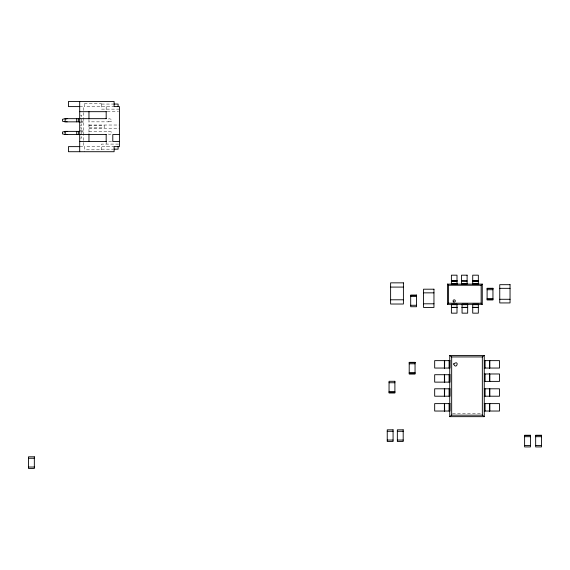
<?xml version="1.0" encoding="UTF-8"?>
<svg xmlns="http://www.w3.org/2000/svg" width="570" height="570" viewBox="0 0 570 570"><rect width="100%" height="100%" fill="white"/><g stroke="black" fill="none" stroke-linecap="round" stroke-linejoin="round"><path stroke-width="0.43" stroke-dasharray="2.85 2.14" d="M108.82 121.845L111.471 121.211L111.471 119.308L108.82 118.667L108.82 121.845L88.963 121.845M84.324 103.419L101.538 103.419M101.538 104.053L114.777 104.053M79.693 106.597L83.669 106.597L83.669 146.633L79.693 146.633M114.777 106.597L84.324 106.597L84.324 102.358M119.415 109.134L101.538 109.134L101.538 102.358M107.231 111.677L118.546 111.677M80.356 115.176L81.681 115.176L81.681 117.798M81.239 121.845L83.006 121.845L83.006 119.465M79.693 122.479L83.669 122.479M88.963 125.022L119.415 125.022M80.356 125.343L81.681 125.343L81.681 118.425M88.963 125.343L104.189 125.343L104.189 127.887L88.963 127.887M80.356 127.887L81.681 127.887L81.681 138.054L80.356 138.054M88.963 128.2L119.415 128.2M79.693 130.744L83.669 130.744M81.239 131.378L83.006 131.378L83.006 132.967M88.963 131.378L108.82 131.378L111.471 132.012L111.471 133.922L108.82 134.556L108.82 131.378M111.585 141.545L106.177 141.545L106.177 146.633M118.56 144.089L101.538 144.089L101.538 149.81L84.324 149.81M114.777 146.633L84.324 146.633L84.324 151.713M101.538 149.176L113.28 149.176M452.544 413.257L480.581 413.257M106.177 106.597L106.177 111.677M88.963 119.365L88.963 134.556"/><path stroke-width="0.85" d="M447.464 304.33L448.583 303.204L481.144 303.204L482.27 304.33L482.27 284.117L447.464 284.117L447.464 304.33L482.27 304.33M447.464 284.117L448.583 285.242L481.144 285.242L482.27 284.117M449.751 355.452L451.668 356.934L482.334 356.934L484.251 355.452L484.251 416.656L449.751 416.656L449.751 355.452L484.251 355.452M449.751 416.656L451.668 415.174L482.334 415.174L484.251 416.656M106.234 118.667L65.13 118.667L62.479 119.308L62.479 121.211L65.13 121.845L80.028 121.845M65.792 118.987L67.118 118.667M80.028 131.378L65.13 131.378L62.479 132.012L62.479 133.922L65.13 134.556L106.234 134.556M64.467 132.012L67.118 131.378M114.114 104.053L118.09 104.053L118.09 106.597M79.693 106.597L68.443 106.597L68.443 101.51L114.114 101.51L114.114 106.597L119.415 106.597L119.415 146.633L114.114 146.633L114.114 151.713L68.443 151.713L68.443 146.633L79.693 146.633M79.693 111.677L106.362 111.677M119.415 134.556L112.796 134.556L112.796 141.545L119.415 141.545M79.693 141.545L106.362 141.545M114.114 149.176L118.09 149.176L118.09 146.633M451.39 280.86L457.005 280.86M472.722 280.86L478.337 280.86M461.493 281.024L467.108 281.024L461.493 280.889M451.39 283.625L457.005 283.625M461.493 283.625L467.108 283.625M472.722 283.625L478.337 283.625M451.39 284.002L457.005 284.002M472.722 284.002L478.337 284.002M390.614 287.088L403.403 287.088M499.748 288.334L510.043 288.334M487.108 288.634L492.95 288.634M487.108 289.731L492.95 289.731M423.539 292.852L433.955 292.852M410.692 295.417L416.528 295.417M410.692 296.514L416.528 296.514M487.108 298.488L492.95 298.488M499.748 299.286L510.043 299.286M487.108 299.585L492.95 299.585M390.614 299.791L403.403 299.791M423.539 303.803L433.955 303.803M451.39 304.708L457.005 304.708M462.056 304.708L467.671 304.708M472.722 304.708L478.337 304.708M410.692 305.271L416.528 305.271M451.39 307.358L457.005 307.308M462.056 307.358L467.671 307.308M472.722 307.308L478.337 307.358M451.39 307.472L457.005 307.472M462.056 307.472L467.671 307.472M472.722 307.472L478.337 307.472M484.251 360.639L499.512 360.639L499.512 368.049L484.251 368.049M409.21 362.698L415.046 362.698M409.21 363.795L415.046 363.795M409.21 372.552L415.046 372.552M409.21 373.649L415.046 373.649M484.251 373.977L499.512 373.977L499.512 381.387L484.251 381.387M389.053 382.755L394.896 382.755M484.251 388.797L499.512 388.797L499.512 396.207L484.251 396.207M389.053 391.512L394.896 391.512M389.053 392.609L394.896 392.609M484.251 403.617L499.512 403.617L499.512 411.034L484.251 411.034M387.244 431.298L393.079 431.298M397.347 431.298L403.19 431.298M524.607 435.608L530.442 435.608M535.665 435.608L541.5 435.608M524.607 436.705L530.442 436.705M535.665 436.705L541.5 436.705M387.244 440.054L393.079 440.054M397.347 440.054L403.19 440.054M524.607 445.462L530.442 445.462M535.665 445.462L541.5 445.462M28.5 458.273L34.335 458.273M28.5 467.03L34.335 467.03M65.792 121.531L67.118 121.845M65.792 134.242L67.118 134.556M489.808 360.639L489.808 368.049M489.808 373.977L489.808 381.387M489.808 388.797L489.808 396.207M489.808 403.617L489.808 411.034M489.616 360.639L489.616 368.049M489.616 373.977L489.616 381.387M489.616 388.797L489.616 396.207M489.616 403.617L489.616 411.034M489.53 360.639L489.53 368.049M489.53 373.977L489.53 381.387M489.53 388.797L489.53 396.207M489.53 403.617L489.53 411.034M485.084 360.639L485.084 368.049M485.084 373.977L485.084 381.387M485.084 388.797L485.084 396.207M485.084 403.617L485.084 411.034M484.443 360.639L484.443 368.049M484.443 373.977L484.443 381.387M484.443 388.797L484.443 396.207M484.443 403.617L484.443 411.034M482.334 356.934L482.334 415.174M481.144 285.242L481.144 303.204M478.337 284.117L478.337 275.175L472.722 275.175L472.722 284.117M457.005 284.117L457.005 275.175L451.39 275.175L451.39 284.117M451.668 356.934L451.668 415.174M449.103 360.639L449.103 368.049M449.103 374.718L449.103 382.128M449.103 388.797L449.103 396.207M449.103 403.617L449.103 411.034M448.583 285.242L448.583 303.204M444.657 360.639L444.579 368.049M444.579 374.718L444.657 382.128M444.657 388.797L444.579 396.207M444.579 403.617L444.657 411.034M444.386 360.639L444.386 368.049M444.386 374.718L444.386 382.128M444.386 388.797L444.386 396.207M444.386 403.617L444.386 411.034M106.177 111.677L106.177 118.667M106.177 134.556L106.177 141.545M88.963 111.677L88.963 118.667M88.963 133.864L88.963 141.545M79.693 101.51L79.693 151.713M78.368 118.667L78.368 121.845M78.368 131.378L78.368 134.556M76.715 118.667L76.715 121.845M76.715 131.378L76.715 134.556M65.13 118.667L65.13 121.845M65.13 131.378L65.13 134.556M453.649 363.959C456.378 370.536 459.912 359.292 453.649 363.959M467.108 275.175L461.493 275.175L461.493 284.002L467.108 284.002L467.108 275.175M457.005 280.974L451.39 280.974L457.005 281.024M478.337 280.974L472.722 280.974L478.337 281.024M403.403 282.848L390.614 282.848L390.614 304.024L403.403 304.024L403.403 282.848M510.043 284.687L499.748 284.687L499.748 302.934L510.043 302.934L510.043 284.687M492.95 288.27L487.108 288.27L487.108 299.948L492.95 299.948L492.95 288.27M433.955 289.197L423.539 289.197L423.539 307.451L433.955 307.451L433.955 289.197M416.528 295.053L410.692 295.053L410.692 306.731L416.528 306.731L416.528 295.053M457.005 304.216L451.39 304.216L451.39 313.158L457.005 313.158L457.005 304.216M467.671 304.216L462.056 304.216L462.056 313.158L467.671 313.158L467.671 304.216M478.337 304.216L472.722 304.216L472.722 313.158L478.337 313.158L478.337 304.216M449.944 360.639L434.675 360.639L434.675 368.049L449.944 368.049L449.944 360.639M415.046 362.335L409.21 362.335L409.21 374.013L415.046 374.013L415.046 362.335M449.944 374.718L434.675 374.718L434.675 382.128L449.944 382.128L449.944 374.718M394.896 381.294L389.053 381.294L389.053 392.972L394.896 392.972L394.896 381.294M449.944 388.797L434.675 388.797L434.675 396.207L449.944 396.207L449.944 388.797M449.944 403.617L434.675 403.617L434.675 411.034L449.944 411.034L449.944 403.617M393.079 429.837L387.244 429.837L387.244 441.515L393.079 441.515L393.079 429.837M403.19 429.837L397.347 429.837L397.347 441.515L403.19 441.515L403.19 429.837M530.442 435.245L524.607 435.245L524.607 446.923L530.442 446.923L530.442 435.245M541.5 435.245L535.665 435.245L535.665 446.923L541.5 446.923L541.5 435.245M34.335 456.812L28.5 456.812L28.5 468.49L34.335 468.49L34.335 456.812M453.635 301.929A1.126 1.126 0 0 0 455.323 300.96A1.126 1.126 0 0 0 453.635 299.991A1.126 1.126 0 0 0 453.635 301.929"/></g></svg>
